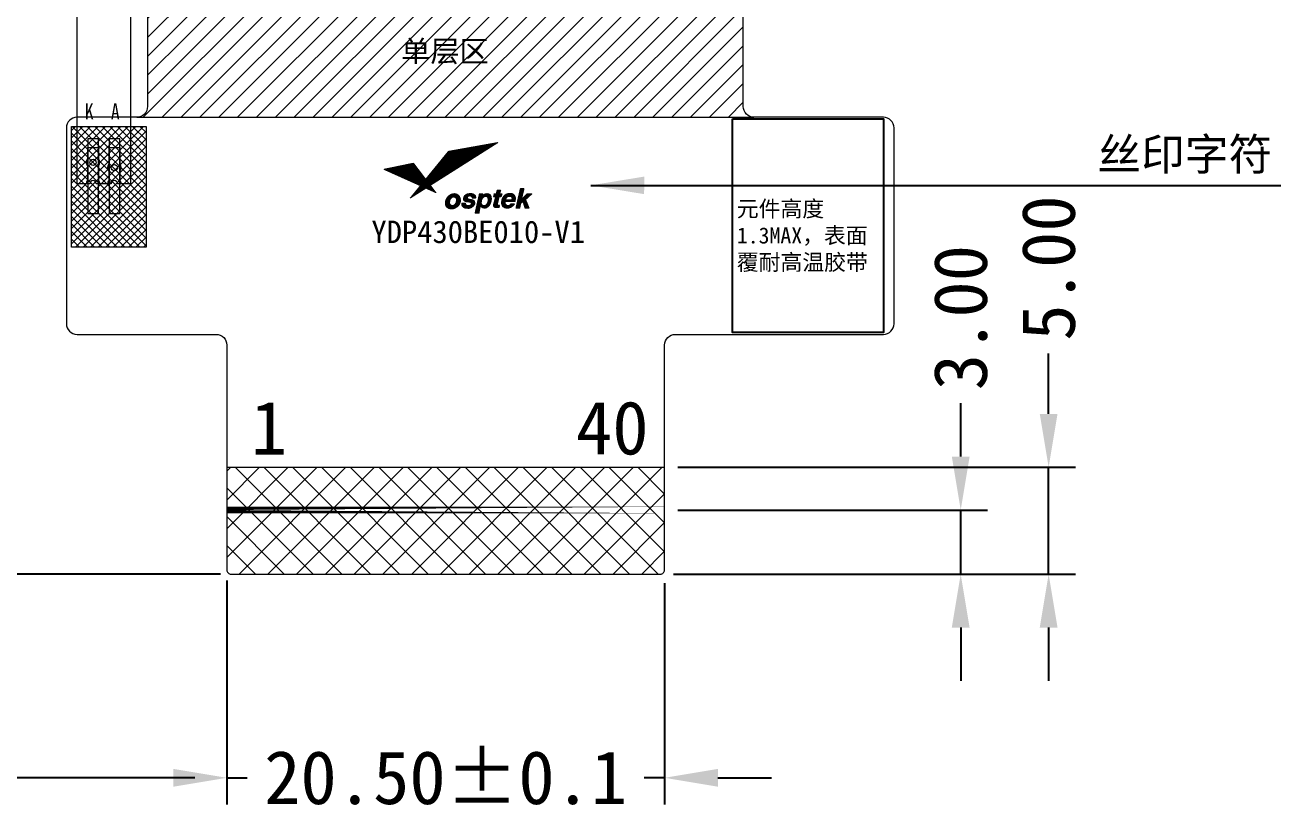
# Model space of a CAD drawing. Header units: inches. Extents: x 240 to 1407, y -538 to -118.
# Drawn here: x 319.9 to 378.7, y -451.9 to -415 of the extents above; entities that cross this region are included whole.
import ezdxf
from ezdxf.enums import TextEntityAlignment as Align

# ---------------------------------------------------------------- set-up
doc = ezdxf.new("R2010")
doc.units = ezdxf.units.IN
doc.header["$LTSCALE"] = 1.21
doc.header["$MEASUREMENT"] = 0
doc.header["$PDMODE"] = 3
doc.header["$PDSIZE"] = 0.3125
doc.layers.get('0').update_dxf_attribs({"linetype": 'CONTINUOUS'})
doc.layers.get('Defpoints').update_dxf_attribs({"linetype": 'CONTINUOUS'})
doc.layers.add('DIM', color=123, linetype='CONTINUOUS', lineweight=9)
doc.layers.add('FPC', color=40, linetype='CONTINUOUS', lineweight=20)
for name, color, linetype in [('PCB1_GTO', 1, 'CONTINUOUS'), ('图框及文字', 7, 'CONTINUOUS'), ('标 注', 3, 'CONTINUOUS')]:
    doc.layers.add(name, color=color, linetype=linetype)
doc.styles.add('St', font='', dxfattribs={"height": 2})
doc.styles.get("Standard").update_dxf_attribs({"font": 'txt', "width": 0.8})
doc.styles.add('仿宋', font='', dxfattribs={"height": 2.5})
doc.styles.add('宋', font='')
doc.styles.add('宋体', font='')
doc.styles.add('黑体', font='')
doc.styles.get('St').set_extended_font_data('SimSun')
doc.styles.get('仿宋').set_extended_font_data('FangSong_GB2312')
doc.styles.get('宋').set_extended_font_data('SimSun')
doc.styles.get('宋体').set_extended_font_data('SimSun')
doc.styles.get('黑体').set_extended_font_data('楷体_GB2312')
doc.dimstyles.new('HC-1', dxfattribs={"dimtxt": 2.5, "dimasz": 1.5, "dimexe": 0.5, "dimexo": 0.5, "dimgap": 0.9, "dimtad": 0, "dimzin": 0, "dimdsep": 46, "dimtxsty": '仿宋', "dimcen": 0.5, "dimclrd": 3, "dimclre": 3, "dimclrt": 3, "dimazin": 0, "dimtfac": 1, "dimtmove": 0, "dimatfit": 3, "dimfxl": 1, "dimtolj": 1, "dimtzin": 0, "dimarcsym": 0})
doc.dimstyles.new('HJ', dxfattribs={"dimtxt": 3.5, "dimasz": 2.5, "dimexe": 1.25, "dimexo": 0.625, "dimtad": 1, "dimtxsty": '黑体', "dimcen": 2.5, "dimclrd": 4, "dimclre": 4, "dimclrt": 4, "dimadec": 0, "dimazin": 0, "dimtfac": 1, "dimtmove": 0, "dimatfit": 3, "dimfxl": 1, "dimarcsym": 0})
doc.dimstyles.new('ISO-25', dxfattribs={"dimtxt": 2.5, "dimasz": 2.5, "dimexe": 1.25, "dimexo": 0.625, "dimtad": 1, "dimtxsty": 'Standard', "dimcen": 2.5, "dimadec": 0, "dimazin": 0, "dimtfac": 1, "dimtmove": 0, "dimatfit": 3, "dimfxl": 1, "dimarcsym": 0})

# ---------------------------------------------------------------- blocks, each defined once
blk = doc.blocks.new('*D207')
at = {"color": 0, "lineweight": -2}
for p, q in [((310.427, -414.458), (287.151, -414.458)), ((287.651, -415.958), (287.651, -417.17)), ((287.651, -439.228), (287.651, -438.017)), ((329.025, -440.728), (287.151, -440.728))]:
    blk.add_line(p, q, dxfattribs=at)
at = {"color": 0}
for points in [[(287.401, -415.958), (287.901, -415.958), (287.651, -414.458)], [(287.401, -439.228), (287.901, -439.228), (287.651, -440.728)]]:
    blk.add_solid(points, dxfattribs=at)
at = {"layer": 'Defpoints', "color": 0}
for p in [(287.651, -414.458), (310.927, -414.458), (329.525, -440.728)]:
    blk.add_point(p, dxfattribs=at)
at = {"color": 7, "lineweight": 5, "insert": (287.651, -427.593), "char_height": 2.5, "attachment_point": 5, "rotation": 90, "style": '仿宋'}
blk.add_mtext('\\A1;26.27%%P0.5', dxfattribs=at)
blk = doc.blocks.new('*D212')
at = {"color": 0, "lineweight": -2}
for p, q in [((309.575, -414.808), (309.575, -450.759)), ((329.325, -441.028), (329.325, -450.759)), ((309.575, -450.259), (308.075, -450.259)), ((327.825, -450.259), (311.075, -450.259))]:
    blk.add_line(p, q, dxfattribs=at)
at = {"color": 0}
for points in [[(311.075, -450.009), (311.075, -450.509), (309.575, -450.259)], [(327.825, -450.009), (327.825, -450.509), (329.325, -450.259)]]:
    blk.add_solid(points, dxfattribs=at)
at = {"layer": 'Defpoints', "color": 0}
for p in [(309.575, -414.308), (329.325, -440.528), (309.575, -450.259)]:
    blk.add_point(p, dxfattribs=at)
at = {"color": 7, "lineweight": 5, "insert": (297.889, -450.259), "char_height": 2.5, "attachment_point": 5, "style": '仿宋'}
blk.add_mtext('\\A1;19.75%%P0.5', dxfattribs=at)
blk = doc.blocks.new('*D213')
at = {"layer": 'Defpoints', "color": 0}
for p in [(329.325, -440.528), (349.825, -440.528), (349.825, -450.259)]:
    blk.add_point(p, dxfattribs=at)
at = {"layer": 'FPC', "color": 3, "lineweight": -2}
for p, q in [((329.325, -441.153), (329.325, -451.509)), ((349.825, -441.153), (349.825, -451.509)), ((326.825, -450.259), (324.325, -450.259)), ((329.325, -450.259), (330.283, -450.259)), ((349.825, -450.259), (348.866, -450.259)), ((352.325, -450.259), (354.825, -450.259))]:
    blk.add_line(p, q, dxfattribs=at)
at = {"layer": 'FPC', "color": 3}
for points in [[(326.825, -449.842), (326.825, -450.676), (329.325, -450.259)], [(352.325, -449.842), (352.325, -450.676), (349.825, -450.259)]]:
    blk.add_solid(points, dxfattribs=at)
at = {"layer": 'FPC', "color": 7, "insert": (339.575, -450.259), "char_height": 2.5, "attachment_point": 5, "style": '宋体'}
blk.add_mtext('20.50%%P0.1', dxfattribs=at)
blk = doc.blocks.new('*D214')
at = {"layer": 'Defpoints', "color": 0}
for p in [(349.825, -435.728), (367.81, -435.728), (349.625, -440.728)]:
    blk.add_point(p, dxfattribs=at)
at = {"layer": 'FPC', "color": 3, "lineweight": -2}
for p, q in [((367.81, -433.228), (367.81, -430.408)), ((350.45, -435.728), (369.06, -435.728)), ((367.81, -440.728), (367.81, -435.728)), ((350.25, -440.728), (369.06, -440.728)), ((367.81, -443.228), (367.81, -445.728))]:
    blk.add_line(p, q, dxfattribs=at)
at = {"layer": 'FPC', "color": 3}
for points in [[(367.393, -433.228), (368.226, -433.228), (367.81, -435.728)], [(367.393, -443.228), (368.226, -443.228), (367.81, -440.728)]]:
    blk.add_solid(points, dxfattribs=at)
at = {"layer": 'FPC', "color": 7, "insert": (367.81, -426.403), "char_height": 2.5, "attachment_point": 5, "rotation": 90, "style": '宋体'}
blk.add_mtext('5.00', dxfattribs=at)
blk = doc.blocks.new('*D215')
at = {"layer": 'Defpoints', "color": 0}
for p in [(349.825, -437.728), (363.692, -437.728), (349.625, -440.728)]:
    blk.add_point(p, dxfattribs=at)
at = {"layer": 'FPC', "color": 3, "lineweight": -2}
for p, q in [((363.692, -435.228), (363.692, -432.728)), ((350.45, -437.728), (364.942, -437.728)), ((363.692, -440.728), (363.692, -437.728)), ((350.25, -440.728), (364.942, -440.728)), ((363.692, -443.228), (363.692, -445.728))]:
    blk.add_line(p, q, dxfattribs=at)
at = {"layer": 'FPC', "color": 3}
for points in [[(363.276, -435.228), (364.109, -435.228), (363.692, -437.728)], [(363.276, -443.228), (364.109, -443.228), (363.692, -440.728)]]:
    blk.add_solid(points, dxfattribs=at)
at = {"layer": 'FPC', "color": 7, "insert": (363.692, -428.723), "char_height": 2.5, "attachment_point": 5, "rotation": 90, "style": '宋体'}
blk.add_mtext('3.00', dxfattribs=at)

msp = doc.modelspace()

# ---------------------------------------------------------------- hatches: boundary and pattern name
at = {"layer": 'FPC'}
h = msp.add_hatch(dxfattribs=at)
h.set_pattern_fill('ANSI37', color=2, scale=2, style=0)
h.set_pattern_definition([(45, (-144.534, -59.5824), (-0.1767767, 0.1767767), []), (135, (-144.534, -59.5824), (-0.1767767, -0.1767767), [])])
h.paths.add_polyline_path([(322.047, -419.774), (325.541, -419.774), (325.541, -425.428), (322.047, -425.428)])
h = msp.add_hatch(dxfattribs=at)
h.set_pattern_fill('ANSI37', color=1, scale=0.3, style=0)
h.set_pattern_definition([(45, (-3042.7005, 3752.9871), (-0.67351921, 0.67351921), []), (135, (-3042.7005, 3752.9871), (-0.67351921, -0.67351921), [])])
h.paths.add_polyline_path([(349.825, -435.728), (329.325, -435.728), (329.325, -440.528, 0.414214), (329.525, -440.728), (349.625, -440.728, 0.414214), (349.825, -440.528)])
at = {"layer": '标 注', "lineweight": 5}
h = msp.add_hatch(dxfattribs=at)
h.set_pattern_fill('ANSI31', color=0, scale=5)
h.set_pattern_definition([(45, (-500.8056, -149.5499), (-0.44194174, 0.44194174), [])])
h.paths.add_polyline_path([(353.511, -419.346), (353.511, -414.458), (325.611, -414.458), (325.611, -418.846, -0.414214), (325.111, -419.346)])
h.paths.add_polyline_path([(353.511, -414.458), (353.511, -412.188), (325.611, -412.188), (325.611, -414.458)])
h.paths.add_polyline_path([(337.178, -417.377), (341.944, -417.377), (341.944, -415.455), (337.178, -415.455)], flags=24)

# ---------------------------------------------------------------- linework, layer by layer
at = {"color": 30, "linetype": 'Continuous', "lineweight": 5}
for points in [[(324.811, -413.958), (324.811, -422.456), (324.211, -422.456, 1), (323.911, -422.456), (323.211, -422.456, 1), (322.911, -422.456), (322.311, -422.456), (322.311, -413.958)], [(322.811, -420.756), (322.811, -421.29, 0.301511), (322.811, -421.622), (322.811, -422.29, 0.147477), (322.761, -422.456, -0.147477), (322.811, -422.29), (322.811, -421.622, -0.301511), (322.811, -421.29), (322.811, -420.756), (323.311, -420.756), (323.311, -421.29, -0.301511), (323.311, -421.622), (323.311, -422.29, -0.147477), (323.361, -422.456, 0.147477), (323.311, -422.29), (323.311, -421.622, 0.301511), (323.311, -421.29), (323.311, -420.756)], [(323.811, -420.756), (323.811, -421.54, 0.301511), (323.811, -421.872), (323.811, -422.29, 0.147477), (323.761, -422.456, -0.147477), (323.811, -422.29), (323.811, -421.872, -0.301511), (323.811, -421.54), (323.811, -420.756), (324.311, -420.756), (324.311, -421.54, -0.301511), (324.311, -421.872), (324.311, -422.29, -0.147477), (324.361, -422.456, 0.147477), (324.311, -422.29), (324.311, -421.872, 0.301511), (324.311, -421.54), (324.311, -420.756)]]:
    msp.add_lwpolyline(points, format="xyb", dxfattribs=at)
at = {"color": 1}
msp.add_lwpolyline([(353.011, -419.428), (360.073, -419.428), (360.073, -429.424), (353.011, -429.424)], close=True, dxfattribs=at)
at = {"color": 2, "lineweight": 5}
for points in [[(322.811, -423.856), (323.311, -423.856), (323.311, -420.356), (322.811, -420.356)], [(323.811, -423.856), (324.311, -423.856), (324.311, -420.356), (323.811, -420.356)]]:
    msp.add_lwpolyline(points, close=True, dxfattribs=at)
at = {"color": 30, "linetype": 'Continuous', "lineweight": 5}
for centre in [(323.061, -421.456), (323.061, -421.456), (324.061, -421.706), (324.061, -421.706)]:
    msp.add_circle(centre, 0.15, dxfattribs=at)
at = {"layer": 'FPC', "color": 1}
msp.add_line((329.325, -435.728), (349.825, -435.728), dxfattribs=at)
at = {"layer": 'FPC', "color": 30}
msp.add_lwpolyline([(322.311, -429.508), (328.825, -429.508, -0.414214), (329.325, -430.008), (329.325, -440.528, 0.414214), (329.525, -440.728), (349.625, -440.728, 0.414214), (349.825, -440.528), (349.825, -430.008, -0.414214), (350.325, -429.508), (360.073, -429.508, 0.414214), (360.573, -429.008), (360.573, -419.846, 0.414214), (360.073, -419.346), (354.011, -419.346, -0.414214), (353.511, -418.846), (353.511, -411.588), (325.611, -411.588), (325.611, -418.846, -0.414214), (325.111, -419.346), (322.311, -419.346, 0.414214), (321.811, -419.846), (321.811, -429.008, 0.414214)], format="xyb", close=True, dxfattribs=at)
at = {"layer": 'FPC', "color": 2}
msp.add_lwpolyline([(322.047, -419.774), (325.541, -419.774), (325.541, -425.428), (322.047, -425.428)], close=True, dxfattribs=at)
at = {"layer": 'FPC', "color": 7}
msp.add_lwpolyline([(349.825, -437.728, 0.3, 0.3, 0), (329.325, -437.728, 0, 0, 0)], format="xyseb", close=True, dxfattribs=at)
at = {"layer": 'PCB1_GTO', "const_width": 0.0416}
for points in [[(337.927, -423.125), (340.198, -420.854)], [(337.955, -423.079), (340.176, -420.858)], [(337.977, -423.094), (340.22, -420.85)], [(338.027, -423.062), (340.243, -420.846)], [(338.037, -422.978), (340.153, -420.862)], [(338.069, -421.496), (338.638, -422.243), (339.7, -420.943)], [(338.077, -423.03), (340.265, -420.842)], [(338.119, -422.878), (340.131, -420.866)], [(338.127, -422.999), (340.287, -420.838)], [(338.177, -422.967), (340.31, -420.834)], [(338.201, -422.777), (340.108, -420.87)], [(338.227, -422.935), (340.332, -420.83)], [(338.277, -422.903), (340.354, -420.826)], [(338.283, -422.677), (340.086, -420.874)], [(338.327, -422.872), (340.377, -420.822)], [(338.352, -422.535), (339.997, -420.89)], [(338.365, -422.577), (340.064, -420.878)], [(338.365, -422.54), (340.019, -420.886)], [(338.377, -422.84), (340.399, -420.818)], [(338.377, -422.546), (340.041, -420.882)], [(338.428, -422.808), (340.422, -420.814)], [(338.477, -422.777), (340.444, -420.81)], [(338.528, -422.745), (340.466, -420.806)], [(338.578, -422.713), (340.489, -420.802)], [(338.628, -422.682), (340.511, -420.798)], [(338.657, -422.671), (340.533, -420.794)], [(338.669, -422.677), (340.556, -420.79)], [(338.682, -422.682), (340.578, -420.786)], [(338.693, -422.175), (339.974, -420.894)], [(338.695, -422.688), (340.601, -420.782)], [(338.775, -422.074), (339.952, -420.898)], [(338.858, -421.974), (339.93, -420.902)], [(338.86, -422.534), (342.03, -420.527)], [(338.878, -422.523), (340.623, -420.778)], [(338.928, -422.491), (340.645, -420.774)], [(338.939, -421.874), (339.907, -420.906)], [(338.978, -422.459), (340.668, -420.77)], [(339.022, -421.773), (339.885, -420.91)], [(339.028, -422.428), (340.69, -420.766)], [(339.079, -422.396), (340.712, -420.762)], [(339.104, -421.673), (339.862, -420.914)], [(339.129, -422.364), (340.735, -420.758)], [(339.179, -422.333), (340.757, -420.754)], [(339.186, -421.572), (339.84, -420.918)], [(339.229, -422.301), (340.779, -420.75)], [(339.268, -421.472), (339.818, -420.922)], [(339.279, -422.269), (340.802, -420.746)], [(339.329, -422.238), (340.824, -420.742)], [(339.35, -421.371), (339.795, -420.926)], [(339.379, -422.206), (340.847, -420.739)], [(339.429, -422.174), (340.869, -420.735)], [(339.432, -421.271), (339.773, -420.93)], [(339.479, -422.142), (340.891, -420.73)], [(339.514, -421.171), (339.751, -420.934)], [(339.529, -422.111), (340.913, -420.726)], [(339.579, -422.079), (340.936, -420.723)], [(339.596, -421.07), (339.728, -420.938)], [(339.63, -422.047), (340.958, -420.719)], [(339.678, -420.97), (339.706, -420.942)], [(339.68, -422.016), (340.981, -420.715)], [(339.7, -420.943), (342.03, -420.527)], [(339.73, -421.984), (341.003, -420.71)], [(339.78, -421.952), (341.025, -420.706)], [(339.83, -421.92), (341.048, -420.703)], [(339.88, -421.889), (341.07, -420.699)], [(339.93, -421.857), (341.093, -420.695)], [(339.98, -421.825), (341.115, -420.691)], [(340.03, -421.794), (341.137, -420.687)], [(340.08, -421.762), (341.16, -420.683)], [(340.13, -421.73), (341.182, -420.679)], [(340.181, -421.698), (341.204, -420.675)], [(340.231, -421.667), (341.227, -420.671)], [(340.281, -421.635), (341.249, -420.667)], [(340.331, -421.603), (341.272, -420.663)], [(340.381, -421.572), (341.294, -420.659)], [(340.431, -421.54), (341.316, -420.655)], [(340.481, -421.508), (341.338, -420.651)], [(340.531, -421.476), (341.361, -420.647)], [(340.581, -421.445), (341.383, -420.643)], [(340.631, -421.413), (341.406, -420.639)], [(340.681, -421.381), (341.428, -420.635)], [(340.732, -421.35), (341.45, -420.631)], [(340.782, -421.318), (341.473, -420.627)], [(340.832, -421.286), (341.495, -420.623)], [(340.882, -421.255), (341.518, -420.619)], [(340.932, -421.223), (341.54, -420.615)], [(340.982, -421.191), (341.562, -420.611)], [(341.032, -421.159), (341.585, -420.607)], [(341.082, -421.128), (341.607, -420.603)], [(341.132, -421.096), (341.629, -420.599)], [(341.182, -421.064), (341.652, -420.595)], [(341.232, -421.033), (341.674, -420.591)], [(341.283, -421.001), (341.697, -420.587)], [(341.332, -420.969), (341.719, -420.583)], [(341.383, -420.937), (341.741, -420.579)], [(341.433, -420.906), (341.763, -420.575)], [(341.483, -420.874), (341.786, -420.571)], [(341.533, -420.842), (341.808, -420.567)], [(341.583, -420.811), (341.831, -420.563)], [(341.633, -420.779), (341.853, -420.559)], [(341.683, -420.747), (341.875, -420.555)], [(341.733, -420.715), (341.898, -420.551)], [(341.783, -420.684), (341.92, -420.547)], [(341.833, -420.652), (341.942, -420.543)], [(341.883, -420.62), (341.965, -420.539)], [(341.934, -420.589), (341.987, -420.535)], [(341.984, -420.557), (342.009, -420.531)], [(336.677, -421.783), (338.069, -421.496)], [(337.02, -421.937), (337.303, -421.654)], [(337.032, -421.943), (337.326, -421.649)], [(337.045, -421.948), (337.349, -421.644)], [(337.058, -421.954), (337.373, -421.64)], [(337.07, -421.96), (337.396, -421.635)], [(337.083, -421.965), (337.419, -421.63)], [(337.096, -421.971), (337.442, -421.625)], [(337.109, -421.977), (337.465, -421.62)], [(337.121, -421.983), (337.488, -421.616)], [(337.134, -421.988), (337.511, -421.611)], [(337.147, -421.994), (337.535, -421.606)], [(337.159, -422), (337.558, -421.601)], [(337.172, -422.005), (337.581, -421.596)], [(337.185, -422.011), (337.604, -421.592)], [(337.198, -422.017), (337.627, -421.587)], [(337.21, -422.022), (337.651, -421.582)], [(337.223, -422.028), (337.674, -421.577)], [(337.236, -422.034), (337.697, -421.572)], [(337.248, -422.039), (337.72, -421.568)], [(337.261, -422.045), (337.743, -421.563)], [(337.274, -422.051), (337.766, -421.558)], [(337.286, -422.057), (337.789, -421.553)], [(337.299, -422.062), (337.813, -421.549)], [(337.312, -422.068), (337.836, -421.544)], [(337.324, -422.074), (337.859, -421.539)], [(337.337, -422.079), (337.882, -421.534)], [(337.35, -422.085), (337.905, -421.529)], [(337.362, -422.091), (337.929, -421.525)], [(337.375, -422.096), (337.952, -421.52)], [(337.388, -422.102), (337.975, -421.515)], [(337.4, -422.108), (337.998, -421.51)], [(337.413, -422.114), (338.021, -421.506)], [(337.426, -422.119), (338.044, -421.501)], [(337.438, -422.125), (338.068, -421.496)], [(337.451, -422.131), (338.076, -421.505)], [(337.464, -422.136), (338.084, -421.516)], [(337.477, -422.142), (338.092, -421.526)], [(337.489, -422.148), (338.1, -421.537)], [(337.502, -422.153), (338.108, -421.547)], [(337.515, -422.159), (338.116, -421.558)], [(337.527, -422.165), (338.124, -421.568)], [(337.54, -422.17), (338.132, -421.578)], [(337.553, -422.176), (338.14, -421.589)], [(337.565, -422.182), (338.148, -421.599)], [(337.578, -422.187), (338.156, -421.61)], [(337.591, -422.193), (338.164, -421.62)], [(337.604, -422.199), (338.172, -421.63)], [(337.616, -422.204), (338.18, -421.641)], [(337.629, -422.21), (338.188, -421.651)], [(336.677, -421.783), (338.387, -422.55)], [(336.677, -421.784), (336.677, -421.783)], [(336.69, -421.789), (336.701, -421.779)], [(336.703, -421.795), (336.724, -421.774)], [(336.715, -421.801), (336.747, -421.769)], [(336.728, -421.806), (336.77, -421.764)], [(336.741, -421.812), (336.793, -421.759)], [(336.753, -421.818), (336.816, -421.755)], [(336.766, -421.823), (336.84, -421.75)], [(336.779, -421.829), (336.863, -421.745)], [(336.791, -421.835), (336.886, -421.74)], [(336.804, -421.84), (336.909, -421.735)], [(336.817, -421.846), (336.932, -421.731)], [(336.829, -421.852), (336.955, -421.726)], [(336.842, -421.858), (336.979, -421.721)], [(336.855, -421.863), (337.002, -421.716)], [(336.868, -421.869), (337.025, -421.711)], [(336.88, -421.875), (337.048, -421.707)], [(336.893, -421.88), (337.071, -421.702)], [(336.906, -421.886), (337.095, -421.697)], [(336.918, -421.892), (337.118, -421.692)], [(336.931, -421.897), (337.141, -421.687)], [(336.944, -421.903), (337.164, -421.683)], [(336.956, -421.909), (337.187, -421.678)], [(336.969, -421.914), (337.21, -421.673)], [(336.982, -421.92), (337.233, -421.668)], [(336.994, -421.926), (337.257, -421.664)], [(337.007, -421.931), (337.28, -421.659)], [(337.642, -422.216), (338.196, -421.662)], [(337.654, -422.222), (338.203, -421.672)], [(337.667, -422.227), (338.212, -421.683)], [(337.68, -422.233), (338.219, -421.693)], [(337.692, -422.239), (338.227, -421.703)], [(337.705, -422.244), (338.235, -421.714)], [(337.718, -422.25), (338.243, -421.724)], [(337.73, -422.256), (338.251, -421.735)], [(337.743, -422.261), (338.259, -421.745)], [(337.756, -422.267), (338.267, -421.756)], [(337.768, -422.273), (338.275, -421.766)], [(337.781, -422.278), (338.283, -421.777)], [(337.794, -422.284), (338.291, -421.787)], [(337.807, -422.29), (338.299, -421.797)], [(337.819, -422.295), (338.307, -421.808)], [(337.832, -422.301), (338.315, -421.818)], [(337.845, -422.307), (338.323, -421.829)], [(337.857, -422.312), (338.331, -421.839)], [(337.87, -422.318), (338.339, -421.85)], [(337.883, -422.324), (338.347, -421.86)], [(337.895, -422.33), (338.355, -421.87)], [(337.908, -422.335), (338.362, -421.881)], [(337.921, -422.341), (338.37, -421.891)], [(337.933, -422.347), (338.378, -421.902)], [(337.946, -422.352), (338.386, -421.912)], [(337.959, -422.358), (338.394, -421.923)], [(337.972, -422.364), (338.402, -421.933)], [(337.984, -422.369), (338.41, -421.943)], [(337.997, -422.375), (338.418, -421.954)], [(338.01, -422.381), (338.426, -421.964)], [(338.022, -422.387), (338.434, -421.975)], [(338.035, -422.392), (338.442, -421.985)], [(338.048, -422.398), (338.45, -421.996)], [(338.06, -422.404), (338.458, -422.006)], [(338.073, -422.409), (338.466, -422.017)], [(338.086, -422.415), (338.474, -422.027)], [(338.098, -422.421), (338.482, -422.037)], [(338.111, -422.426), (338.49, -422.048)], [(338.124, -422.432), (338.497, -422.058)], [(338.136, -422.438), (338.506, -422.069)], [(338.149, -422.443), (338.513, -422.079)], [(338.162, -422.449), (338.521, -422.09)], [(338.175, -422.455), (338.529, -422.1)], [(338.187, -422.461), (338.537, -422.11)], [(338.2, -422.466), (338.545, -422.121)], [(338.213, -422.472), (338.553, -422.131)], [(338.225, -422.478), (338.561, -422.142)], [(338.238, -422.483), (338.569, -422.152)], [(338.251, -422.489), (338.577, -422.163)], [(338.263, -422.495), (338.585, -422.173)], [(338.276, -422.5), (338.593, -422.183)], [(338.289, -422.506), (338.601, -422.194)], [(338.301, -422.512), (338.609, -422.204)], [(338.314, -422.517), (338.617, -422.215)], [(338.327, -422.523), (338.625, -422.225)], [(338.339, -422.529), (338.633, -422.236)], [(337.906, -423.138), (338.387, -422.55)], [(337.906, -423.138), (338.649, -422.668), (339.124, -422.881)], [(338.707, -422.694), (338.863, -422.538)], [(338.72, -422.699), (338.871, -422.548)], [(338.733, -422.705), (338.879, -422.559)], [(338.745, -422.711), (338.887, -422.569)], [(338.758, -422.716), (338.895, -422.58)], [(338.771, -422.722), (338.903, -422.59)], [(338.784, -422.728), (338.911, -422.601)], [(338.796, -422.734), (338.919, -422.611)], [(338.809, -422.739), (338.927, -422.621)], [(338.822, -422.745), (338.935, -422.632)], [(338.834, -422.751), (338.943, -422.642)], [(338.847, -422.756), (338.95, -422.653)], [(338.86, -422.534), (339.124, -422.881)], [(338.86, -422.762), (338.958, -422.663)], [(338.873, -422.768), (338.966, -422.674)], [(338.885, -422.773), (338.974, -422.684)], [(338.898, -422.779), (338.982, -422.695)], [(338.91, -422.785), (338.99, -422.705)], [(338.923, -422.79), (338.998, -422.715)], [(338.936, -422.796), (339.006, -422.726)], [(338.949, -422.802), (339.014, -422.736)], [(338.961, -422.808), (339.022, -422.747)], [(338.974, -422.813), (339.03, -422.757)], [(338.987, -422.819), (339.038, -422.768)], [(338.999, -422.825), (339.046, -422.778)], [(339.012, -422.83), (339.054, -422.788)], [(339.025, -422.836), (339.062, -422.799)], [(339.037, -422.842), (339.07, -422.809)], [(339.05, -422.847), (339.078, -422.82)], [(339.063, -422.853), (339.086, -422.83)], [(341.81, -423.067), (341.844, -422.935), (341.939, -422.935), (341.982, -422.756)], [(341.81, -423.064), (342.12, -422.755)], [(341.826, -423.067), (342.138, -422.755)], [(341.845, -423.067), (342.157, -422.755)], [(341.863, -423.067), (342.15, -422.78)], [(341.881, -423.067), (342.142, -422.806)], [(341.9, -423.067), (342.134, -422.832)], [(341.945, -422.911), (342.101, -422.755)], [(341.951, -422.887), (342.083, -422.755)], [(341.956, -422.863), (342.064, -422.755)], [(341.962, -422.839), (342.046, -422.755)], [(341.968, -422.815), (342.027, -422.756)], [(341.973, -422.791), (342.009, -422.756)], [(341.979, -422.767), (341.99, -422.756)], [(341.982, -422.756), (342.157, -422.755)], [(342.103, -422.934), (342.157, -422.755)], [(342.861, -423.606), (343.068, -422.685)], [(342.987, -423.046), (343.217, -422.815)], [(342.992, -423.022), (343.223, -422.791)], [(342.997, -422.998), (343.229, -422.766)], [(343.003, -422.975), (343.235, -422.742)], [(343.008, -422.951), (343.241, -422.718)], [(343.013, -422.927), (343.247, -422.693)], [(343.019, -422.904), (343.237, -422.685)], [(343.024, -422.88), (343.219, -422.685)], [(343.029, -422.856), (343.201, -422.685)], [(343.035, -422.832), (343.182, -422.685)], [(343.04, -422.809), (343.164, -422.685)], [(343.045, -422.785), (343.145, -422.685)], [(343.051, -422.761), (343.127, -422.685)], [(343.056, -422.738), (343.109, -422.685)], [(343.061, -422.714), (343.09, -422.685)], [(343.067, -422.69), (343.072, -422.685)], [(343.068, -422.685), (343.249, -422.685)], [(343.127, -423.183), (343.249, -422.685)], [(339.075, -422.859), (339.094, -422.841)], [(339.088, -422.864), (339.101, -422.851)], [(339.101, -422.87), (339.11, -422.861)], [(339.114, -422.876), (339.117, -422.872)], [(339.56, -423.367), (340.007, -422.919)], [(339.56, -423.348), (339.988, -422.92)], [(339.559, -423.356), (339.567, -423.27), (339.596, -423.184), (339.637, -423.114), (339.701, -423.036), (339.777, -422.982), (339.839, -422.949), (339.894, -422.936)], [(339.559, -423.356), (339.567, -423.471)], [(339.561, -423.384), (340.022, -422.923)], [(339.562, -423.328), (339.966, -422.924)], [(339.562, -423.401), (340.037, -422.927)], [(339.564, -423.308), (339.944, -422.927)], [(339.564, -423.418), (339.785, -423.197)], [(339.565, -423.435), (339.778, -423.222)], [(339.566, -423.287), (339.922, -422.931)], [(339.566, -423.452), (339.771, -423.248)], [(339.567, -423.469), (339.766, -423.27)], [(339.569, -423.266), (339.9, -422.935)], [(339.574, -423.481), (339.765, -423.291)], [(339.578, -423.239), (339.876, -422.94)], [(339.581, -423.493), (339.763, -423.311)], [(339.587, -423.211), (339.852, -422.946)], [(339.588, -423.504), (339.761, -423.331)], [(339.595, -423.516), (339.759, -423.352)], [(339.596, -423.184), (339.821, -422.958)], [(339.602, -423.527), (339.757, -423.372)], [(339.609, -423.539), (339.763, -423.385)], [(339.616, -423.55), (339.768, -423.397)], [(339.623, -423.139), (339.782, -422.979)], [(339.626, -423.557), (339.774, -423.41)], [(339.674, -423.068), (339.722, -423.021)], [(339.757, -423.372), (339.767, -423.261), (339.786, -423.193), (339.844, -423.127), (339.888, -423.096)], [(339.757, -423.372), (339.782, -423.427)], [(339.805, -423.637), (340.266, -423.175)], [(339.823, -423.637), (340.27, -423.19)], [(339.841, -423.637), (340.273, -423.205)], [(339.859, -423.637), (340.274, -423.222)], [(339.877, -423.638), (340.272, -423.243)], [(339.881, -423.101), (340.051, -422.93)], [(339.888, -423.096), (339.955, -423.078), (340.001, -423.09), (340.055, -423.137), (340.076, -423.188), (340.076, -423.262)], [(339.894, -422.936), (340.001, -422.918), (340.088, -422.94), (340.158, -422.986), (340.22, -423.049), (340.257, -423.134), (340.275, -423.213)], [(339.895, -423.638), (340.269, -423.264)], [(339.91, -423.09), (340.066, -422.934)], [(339.915, -423.637), (340.267, -423.285)], [(339.935, -423.083), (340.081, -422.938)], [(339.94, -423.63), (340.264, -423.305)], [(339.958, -423.079), (340.093, -422.943)], [(339.965, -423.623), (340.262, -423.326)], [(339.972, -423.083), (340.104, -422.951)], [(339.987, -423.086), (340.115, -422.958)], [(339.99, -423.617), (340.25, -423.357)], [(340.002, -423.09), (340.127, -422.965)], [(340.011, -423.099), (340.138, -422.973)], [(340.013, -423.422), (340.057, -423.338)], [(340.021, -423.108), (340.149, -422.98)], [(340.026, -423.397), (340.263, -423.16)], [(340.031, -423.116), (340.159, -422.988)], [(340.034, -423.591), (340.234, -423.391)], [(340.041, -423.125), (340.169, -422.997)], [(340.046, -423.358), (340.259, -423.145)], [(340.051, -423.133), (340.178, -423.006)], [(340.057, -423.338), (340.076, -423.262)], [(340.058, -423.144), (340.187, -423.015)], [(340.06, -423.326), (340.256, -423.13)], [(340.063, -423.157), (340.196, -423.025)], [(340.066, -423.302), (340.25, -423.118)], [(340.069, -423.17), (340.205, -423.034)], [(340.072, -423.277), (340.244, -423.105)], [(340.074, -423.183), (340.214, -423.043)], [(340.076, -423.2), (340.222, -423.054)], [(340.076, -423.218), (340.228, -423.066)], [(340.076, -423.236), (340.233, -423.079)], [(340.076, -423.255), (340.239, -423.092)], [(340.215, -423.434), (340.261, -423.331)], [(340.261, -423.331), (340.275, -423.213)], [(340.327, -423.441), (340.336, -423.484), (340.365, -423.528), (340.416, -423.573), (340.478, -423.605), (340.569, -423.612), (340.677, -423.613), (340.769, -423.586), (340.817, -423.552), (340.876, -423.502), (340.912, -423.455), (340.935, -423.415), (340.942, -423.355)], [(340.327, -423.441), (340.33, -423.363)], [(340.327, -423.426), (340.39, -423.363)], [(340.328, -423.407), (340.372, -423.363)], [(340.327, -423.445), (340.409, -423.363)], [(340.329, -423.388), (340.353, -423.363)], [(340.33, -423.363), (340.503, -423.363)], [(340.33, -423.369), (340.335, -423.363)], [(340.331, -423.46), (340.427, -423.363)], [(340.334, -423.475), (340.445, -423.363)], [(340.339, -423.488), (340.464, -423.363)], [(340.346, -423.5), (340.482, -423.363)], [(340.353, -423.511), (340.5, -423.363)], [(340.361, -423.522), (340.504, -423.378)], [(340.369, -423.532), (340.505, -423.395)], [(340.379, -423.54), (340.506, -423.413)], [(340.4, -423.177), (340.411, -423.108)], [(340.4, -423.177), (340.423, -423.244), (340.482, -423.286), (340.535, -423.301), (340.586, -423.307), (340.64, -423.314), (340.71, -423.326), (340.751, -423.341), (340.775, -423.382)], [(340.402, -423.168), (340.647, -422.923)], [(340.403, -423.185), (340.668, -422.92)], [(340.405, -423.146), (340.626, -422.925)], [(340.408, -423.199), (340.688, -422.918)], [(340.409, -423.124), (340.605, -422.928)], [(340.411, -423.108), (340.454, -423.021)], [(340.412, -423.213), (340.706, -422.919)], [(340.415, -423.099), (340.579, -422.935)], [(340.417, -423.227), (340.724, -422.919)], [(340.422, -423.24), (340.742, -422.919)], [(340.431, -423.249), (340.602, -423.078)], [(340.433, -423.063), (340.54, -422.956)], [(340.442, -423.257), (340.595, -423.104)], [(340.451, -423.027), (340.474, -423.004)], [(340.452, -423.265), (340.598, -423.118)], [(340.454, -423.021), (340.515, -422.969)], [(340.463, -423.272), (340.602, -423.133)], [(340.474, -423.28), (340.607, -423.146)], [(340.485, -423.287), (340.618, -423.154)], [(340.5, -423.291), (340.629, -423.161)], [(340.503, -423.363), (340.506, -423.412)], [(340.506, -423.412), (340.536, -423.453)], [(340.514, -423.295), (340.64, -423.168)], [(340.515, -422.969), (340.59, -422.93)], [(340.528, -423.299), (340.651, -423.176)], [(340.544, -423.302), (340.666, -423.18)], [(340.56, -423.304), (340.681, -423.183)], [(340.576, -423.306), (340.696, -423.187)], [(340.582, -423.612), (340.92, -423.275)], [(340.59, -422.93), (340.683, -422.918)], [(340.592, -423.308), (340.711, -423.19)], [(340.594, -423.1), (340.608, -423.062), (340.647, -423.044), (340.683, -423.033), (340.726, -423.034), (340.76, -423.045), (340.79, -423.068), (340.808, -423.094), (340.814, -423.129)], [(340.594, -423.1), (340.605, -423.145)], [(340.601, -423.612), (340.926, -423.287)], [(340.605, -423.145), (340.653, -423.177)], [(340.609, -423.31), (340.727, -423.192)], [(340.619, -423.613), (340.932, -423.299)], [(340.625, -423.312), (340.743, -423.194)], [(340.627, -423.053), (340.76, -422.92)], [(340.637, -423.613), (340.937, -423.312)], [(340.642, -423.314), (340.76, -423.196)], [(340.653, -423.177), (340.712, -423.191)], [(340.655, -423.613), (340.939, -423.329)], [(340.657, -423.317), (340.776, -423.198)], [(340.658, -423.041), (340.778, -422.92)], [(340.673, -423.32), (340.792, -423.201)], [(340.673, -423.613), (340.941, -423.345)], [(340.683, -422.918), (340.824, -422.921)], [(340.684, -423.033), (340.796, -422.921)], [(340.688, -423.322), (340.807, -423.204)], [(340.698, -423.607), (340.941, -423.364)], [(340.702, -423.033), (340.814, -422.921)], [(340.704, -423.325), (340.823, -423.207)], [(340.712, -423.191), (340.774, -423.198)], [(340.718, -423.329), (340.837, -423.211)], [(340.72, -423.034), (340.83, -422.924)], [(340.724, -423.599), (340.939, -423.385)], [(340.732, -423.334), (340.85, -423.216)], [(340.735, -423.037), (340.843, -422.929)], [(340.737, -423.452), (340.772, -423.419)], [(340.745, -423.339), (340.864, -423.22)], [(340.749, -423.041), (340.856, -422.934)], [(340.75, -423.591), (340.936, -423.406)], [(340.755, -423.348), (340.878, -423.225)], [(340.762, -423.359), (340.888, -423.233)], [(340.763, -423.046), (340.869, -422.94)], [(340.769, -423.371), (340.897, -423.243)], [(340.772, -423.419), (340.775, -423.382)], [(340.773, -423.054), (340.882, -422.945)], [(340.773, -423.403), (340.913, -423.263)], [(340.774, -423.198), (340.826, -423.207)], [(340.775, -423.383), (340.906, -423.252)], [(340.783, -423.062), (340.895, -422.951)], [(340.792, -423.071), (340.908, -422.956)], [(340.8, -423.082), (340.92, -422.962)], [(340.807, -423.093), (340.929, -422.971)], [(340.81, -423.109), (340.938, -422.981)], [(340.813, -423.124), (340.947, -422.99)], [(340.814, -423.129), (340.985, -423.129)], [(340.824, -422.921), (340.918, -422.96)], [(340.826, -423.207), (340.881, -423.227)], [(340.827, -423.129), (340.957, -422.999)], [(340.845, -423.129), (340.966, -423.008)], [(340.864, -423.129), (340.975, -423.018)], [(340.881, -423.227), (340.911, -423.257)], [(340.882, -423.129), (340.979, -423.031)], [(340.9, -423.129), (340.98, -423.049)], [(340.911, -423.257), (340.937, -423.31)], [(340.918, -422.96), (340.979, -423.022)], [(340.919, -423.129), (340.981, -423.066)], [(340.937, -423.129), (340.983, -423.083)], [(340.937, -423.31), (340.942, -423.355)], [(340.946, -423.843), (341.152, -422.924)], [(340.955, -423.129), (340.984, -423.101)], [(340.974, -423.129), (340.985, -423.118)], [(340.979, -423.022), (340.985, -423.129)], [(340.979, -423.694), (341.261, -423.411)], [(340.984, -423.67), (341.256, -423.398)], [(340.99, -423.646), (341.251, -423.385)], [(340.995, -423.622), (341.246, -423.371)], [(341, -423.599), (341.244, -423.355)], [(341.006, -423.575), (341.245, -423.336)], [(341.011, -423.551), (341.246, -423.316)], [(341.016, -423.527), (341.247, -423.296)], [(341.022, -423.504), (341.25, -423.276)], [(341.027, -423.48), (341.252, -423.255)], [(341.032, -423.456), (341.259, -423.229)], [(341.038, -423.433), (341.268, -423.203)], [(341.043, -423.409), (341.286, -423.166)], [(341.048, -423.385), (341.514, -422.919)], [(341.054, -423.361), (341.493, -422.922)], [(341.059, -423.338), (341.47, -422.926)], [(341.064, -423.314), (341.448, -422.931)], [(341.07, -423.29), (341.423, -422.937)], [(341.075, -423.267), (341.397, -422.945)], [(341.08, -423.243), (341.291, -423.032)], [(341.086, -423.219), (341.299, -423.006)], [(341.091, -423.196), (341.307, -422.979)], [(341.096, -423.172), (341.315, -422.953)], [(341.102, -423.148), (341.323, -422.927)], [(341.107, -423.124), (341.307, -422.924)], [(341.112, -423.101), (341.289, -422.924)], [(341.118, -423.077), (341.27, -422.924)], [(341.123, -423.053), (341.252, -422.924)], [(341.128, -423.029), (341.233, -422.924)], [(341.134, -423.006), (341.215, -422.924)], [(341.139, -422.982), (341.197, -422.924)], [(341.144, -422.958), (341.178, -422.924)], [(341.15, -422.935), (341.16, -422.924)], [(341.152, -422.924), (341.324, -422.924)], [(341.243, -423.363), (341.247, -423.304), (341.252, -423.256), (341.266, -423.206), (341.297, -423.144)], [(341.243, -423.363), (341.264, -423.419)], [(341.264, -423.419), (341.291, -423.458)], [(341.291, -423.034), (341.348, -422.977), (341.379, -422.95), (341.441, -422.932), (341.511, -422.919), (341.582, -422.931), (341.631, -422.951), (341.669, -422.977), (341.707, -423.048), (341.715, -423.128), (341.716, -423.197)], [(341.291, -423.034), (341.324, -422.924)], [(341.297, -423.144), (341.354, -423.086), (341.408, -423.059), (341.462, -423.053), (341.509, -423.068), (341.546, -423.12), (341.568, -423.206)], [(341.336, -423.593), (341.713, -423.216)], [(341.352, -423.596), (341.71, -423.238)], [(341.369, -423.598), (341.708, -423.259)], [(341.379, -423.073), (341.53, -422.922)], [(341.386, -423.599), (341.704, -423.281)], [(341.403, -423.601), (341.695, -423.309)], [(341.412, -423.058), (341.546, -422.925)], [(341.42, -423.601), (341.686, -423.336)], [(341.433, -423.056), (341.561, -422.928)], [(341.445, -423.595), (341.676, -423.364)], [(341.453, -423.054), (341.577, -422.93)], [(341.47, -423.055), (341.59, -422.935)], [(341.469, -423.589), (341.662, -423.396)], [(341.471, -423.445), (341.516, -423.382)], [(341.483, -423.428), (341.716, -423.195)], [(341.484, -423.06), (341.604, -422.94)], [(341.498, -423.064), (341.617, -422.945)], [(341.511, -423.07), (341.63, -422.951)], [(341.516, -423.382), (341.548, -423.313)], [(341.518, -423.081), (341.641, -422.958)], [(341.52, -423.373), (341.716, -423.177)], [(341.526, -423.091), (341.652, -422.966)], [(341.534, -423.102), (341.663, -422.973)], [(341.536, -423.339), (341.715, -423.159)], [(341.541, -423.113), (341.671, -422.983)], [(341.547, -423.125), (341.678, -422.995)], [(341.548, -423.313), (341.568, -423.206)], [(341.548, -423.308), (341.715, -423.141)], [(341.551, -423.14), (341.684, -423.007)], [(341.553, -423.285), (341.714, -423.124)], [(341.555, -423.154), (341.691, -423.019)], [(341.557, -423.262), (341.713, -423.107)], [(341.559, -423.169), (341.697, -423.03)], [(341.562, -423.239), (341.711, -423.09)], [(341.562, -423.184), (341.704, -423.042)], [(341.566, -423.198), (341.708, -423.057)], [(341.566, -423.216), (341.709, -423.073)], [(341.636, -423.456), (341.676, -423.366)], [(341.676, -423.366), (341.705, -423.278)], [(341.705, -423.278), (341.716, -423.197)], [(341.81, -423.067), (341.91, -423.067)], [(341.813, -423.454), (341.816, -423.421), (341.91, -423.067)], [(341.814, -423.446), (342.045, -423.215)], [(341.814, -423.465), (342.04, -423.239)], [(341.815, -423.482), (342.034, -423.263)], [(341.816, -423.426), (342.051, -423.191)], [(341.816, -423.5), (342.028, -423.287)], [(341.817, -423.039), (341.921, -422.935)], [(341.82, -423.514), (342.023, -423.311)], [(341.821, -423.403), (342.056, -423.167)], [(341.823, -423.014), (341.903, -422.935)], [(341.826, -423.527), (342.017, -423.335)], [(341.828, -423.378), (342.062, -423.144)], [(341.83, -422.99), (341.885, -422.935)], [(341.831, -423.539), (342.012, -423.359)], [(341.834, -423.353), (342.067, -423.12)], [(341.836, -422.965), (341.866, -422.935)], [(341.841, -423.328), (342.073, -423.096)], [(341.842, -423.547), (342.006, -423.383)], [(341.843, -422.94), (341.848, -422.935)], [(341.847, -423.303), (342.079, -423.072)], [(341.852, -423.555), (342.001, -423.407)], [(341.854, -423.278), (342.198, -422.934)], [(341.861, -423.253), (342.179, -422.934)], [(341.867, -423.228), (342.161, -422.934)], [(341.874, -423.203), (342.143, -422.934)], [(341.88, -423.178), (342.124, -422.934)], [(341.887, -423.153), (342.106, -422.934)], [(341.893, -423.128), (342.11, -422.911)], [(341.9, -423.103), (342.118, -422.885)], [(341.907, -423.078), (342.126, -422.859)], [(341.997, -423.422), (342.08, -423.067)], [(342.08, -423.067), (342.172, -423.067)], [(342.083, -423.067), (342.216, -422.934)], [(342.101, -423.067), (342.216, -422.952)], [(342.103, -422.934), (342.223, -422.934)], [(342.119, -423.067), (342.205, -422.982)], [(342.138, -423.067), (342.193, -423.012)], [(342.156, -423.067), (342.182, -423.042)], [(342.172, -423.067), (342.223, -422.934)], [(342.191, -423.327), (342.609, -422.909)], [(342.191, -423.326), (342.194, -423.27), (342.209, -423.197), (342.223, -423.152), (342.258, -423.084), (342.299, -423.025), (342.349, -422.982), (342.387, -422.957), (342.423, -422.937), (342.472, -422.923)], [(342.191, -423.326), (342.193, -423.413)], [(342.192, -423.308), (342.592, -422.907)], [(342.191, -423.345), (342.626, -422.91)], [(342.192, -423.363), (342.41, -423.144)], [(342.192, -423.381), (342.4, -423.173)], [(342.193, -423.288), (342.574, -422.908)], [(342.193, -423.399), (342.397, -423.194)], [(342.193, -423.413), (342.213, -423.472)], [(342.194, -423.268), (342.555, -422.908)], [(342.194, -423.416), (342.406, -423.204)], [(342.199, -423.245), (342.535, -422.909)], [(342.198, -423.43), (342.424, -423.204)], [(342.203, -423.443), (342.442, -423.204)], [(342.204, -423.222), (342.513, -422.913)], [(342.208, -423.199), (342.489, -422.919)], [(342.208, -423.457), (342.373, -423.292)], [(342.212, -423.471), (342.361, -423.322)], [(342.216, -423.173), (342.464, -422.925)], [(342.219, -423.483), (342.358, -423.344)], [(342.225, -423.495), (342.359, -423.361)], [(342.227, -423.144), (342.439, -422.932)], [(342.232, -423.506), (342.363, -423.376)], [(342.239, -423.518), (342.367, -423.39)], [(342.247, -423.105), (342.407, -422.946)], [(342.248, -423.527), (342.374, -423.401)], [(342.258, -423.535), (342.381, -423.413)], [(342.277, -423.057), (342.358, -422.976)], [(342.357, -423.352), (342.362, -423.318)], [(342.357, -423.352), (342.365, -423.386), (342.379, -423.411), (342.397, -423.432), (342.416, -423.453), (342.448, -423.467), (342.497, -423.479), (342.55, -423.469), (342.58, -423.449), (342.605, -423.424), (342.624, -423.398), (342.805, -423.398)], [(342.362, -423.318), (342.375, -423.287)], [(342.375, -423.287), (342.834, -423.286)], [(342.378, -423.287), (342.461, -423.204)], [(342.396, -423.204), (342.402, -423.157), (342.426, -423.119), (342.451, -423.088), (342.481, -423.069), (342.514, -423.055)], [(342.396, -423.204), (342.655, -423.204)], [(342.396, -423.287), (342.479, -423.204)], [(342.415, -423.287), (342.497, -423.204)], [(342.431, -423.602), (342.634, -423.398)], [(342.433, -423.287), (342.516, -423.204)], [(342.448, -423.603), (342.653, -423.398)], [(342.451, -423.287), (342.534, -423.204)], [(342.466, -423.603), (342.671, -423.398)], [(342.47, -423.287), (342.553, -423.204)], [(342.472, -422.923), (342.528, -422.909), (342.588, -422.907), (342.652, -422.912), (342.697, -422.922), (342.739, -422.942), (342.78, -422.975), (342.807, -423.019), (342.835, -423.072), (342.845, -423.123)], [(342.486, -423.601), (342.69, -423.398)], [(342.489, -423.066), (342.643, -422.911)], [(342.489, -423.287), (342.571, -423.204)], [(342.507, -423.287), (342.589, -423.204)], [(342.507, -423.599), (342.708, -423.398)], [(342.514, -423.055), (342.563, -423.053), (342.616, -423.057), (342.649, -423.073), (342.673, -423.102), (342.68, -423.134)], [(342.519, -423.054), (342.659, -422.914)], [(342.525, -423.287), (342.608, -423.204)], [(342.527, -423.597), (342.726, -423.398)], [(342.537, -423.054), (342.675, -422.917)], [(342.544, -423.287), (342.626, -423.204)], [(342.547, -423.595), (342.745, -423.398)], [(342.556, -423.054), (342.69, -422.92)], [(342.562, -423.287), (342.644, -423.204)], [(342.574, -423.054), (342.703, -422.925)], [(342.576, -423.585), (342.763, -423.398)], [(342.58, -423.287), (342.821, -423.046)], [(342.591, -423.055), (342.716, -422.931)], [(342.599, -423.287), (342.828, -423.058)], [(342.608, -423.057), (342.728, -422.937)], [(342.608, -423.572), (342.781, -423.398)], [(342.617, -423.286), (342.834, -423.07)], [(342.623, -423.061), (342.74, -422.943)], [(342.635, -423.067), (342.75, -422.951)], [(342.636, -423.286), (342.838, -423.084)], [(342.641, -423.557), (342.8, -423.398)], [(342.647, -423.073), (342.76, -422.96)], [(342.654, -423.286), (342.841, -423.1)], [(342.655, -423.204), (342.673, -423.178)], [(342.656, -423.082), (342.771, -422.968)], [(342.665, -423.092), (342.781, -422.976)], [(342.673, -423.102), (342.788, -422.987)], [(342.673, -423.176), (342.815, -423.034)], [(342.673, -423.286), (342.843, -423.116)], [(342.673, -423.178), (342.68, -423.134)], [(342.676, -423.117), (342.795, -422.999)], [(342.677, -423.153), (342.808, -423.022)], [(342.68, -423.132), (342.802, -423.01)], [(342.691, -423.286), (342.844, -423.133)], [(342.709, -423.286), (342.843, -423.153)], [(342.728, -423.286), (342.841, -423.173)], [(342.746, -423.286), (342.84, -423.192)], [(342.762, -423.465), (342.805, -423.398)], [(342.765, -423.286), (342.839, -423.212)], [(342.783, -423.286), (342.837, -423.232)], [(342.801, -423.286), (342.836, -423.251)], [(342.82, -423.286), (342.835, -423.271)], [(342.834, -423.286), (342.839, -423.199)], [(342.839, -423.199), (342.845, -423.123)], [(342.864, -423.591), (343.528, -422.927)], [(342.868, -423.606), (343.089, -423.385)], [(342.869, -423.567), (343.51, -422.927)], [(342.875, -423.544), (343.492, -422.927)], [(342.88, -423.52), (343.473, -422.927)], [(342.886, -423.496), (343.455, -422.927)], [(342.886, -423.606), (343.084, -423.408)], [(342.891, -423.472), (343.436, -422.927)], [(342.896, -423.449), (343.418, -422.927)], [(342.901, -423.425), (343.4, -422.927)], [(342.907, -423.401), (343.127, -423.181)], [(342.912, -423.378), (343.133, -423.156)], [(342.917, -423.354), (343.139, -423.132)], [(342.923, -423.33), (343.145, -423.108)], [(342.928, -423.307), (343.151, -423.083)], [(342.933, -423.283), (343.157, -423.059)], [(342.939, -423.259), (343.163, -423.034)], [(342.944, -423.235), (343.169, -423.01)], [(342.949, -423.212), (343.175, -422.986)], [(342.955, -423.188), (343.181, -422.961)], [(342.96, -423.164), (343.187, -422.937)], [(342.965, -423.141), (343.193, -422.913)], [(342.971, -423.117), (343.199, -422.888)], [(342.976, -423.093), (343.205, -422.864)], [(342.981, -423.07), (343.211, -422.84)], [(343.044, -423.606), (343.09, -423.379)], [(343.09, -423.379), (343.198, -423.302)], [(343.105, -423.368), (343.547, -422.927)], [(343.127, -423.183), (343.39, -422.927), (343.621, -422.927)], [(343.171, -423.321), (343.565, -422.927)], [(343.198, -423.302), (343.286, -423.605)], [(343.2, -423.31), (343.583, -422.927)], [(343.204, -423.324), (343.323, -423.206)], [(343.208, -423.339), (343.329, -423.219)], [(343.212, -423.353), (343.334, -423.231)], [(343.217, -423.367), (343.339, -423.245)], [(343.221, -423.381), (343.345, -423.257)], [(343.225, -423.396), (343.35, -423.271)], [(343.229, -423.41), (343.355, -423.284)], [(343.233, -423.424), (343.361, -423.297)], [(343.237, -423.438), (343.366, -423.31)], [(343.242, -423.453), (343.371, -423.323)], [(343.246, -423.467), (343.377, -423.336)], [(343.25, -423.481), (343.382, -423.349)], [(343.254, -423.495), (343.388, -423.362)], [(343.258, -423.509), (343.393, -423.375)], [(343.262, -423.523), (343.398, -423.388)], [(343.267, -423.538), (343.404, -423.401)], [(343.271, -423.552), (343.409, -423.414)], [(343.321, -423.201), (343.621, -422.927)], [(343.321, -423.201), (343.488, -423.605)], [(343.401, -423.128), (343.602, -422.927)], [(343.616, -422.931), (343.62, -422.927)], [(339.567, -423.471), (339.615, -423.55)], [(339.615, -423.55), (339.717, -423.618)], [(339.637, -423.565), (339.78, -423.423)], [(339.648, -423.572), (339.789, -423.432)], [(339.66, -423.58), (339.8, -423.439)], [(339.671, -423.587), (339.811, -423.446)], [(339.681, -423.594), (339.822, -423.454)], [(339.692, -423.602), (339.833, -423.461)], [(339.703, -423.609), (339.844, -423.468)], [(339.714, -423.617), (339.856, -423.475)], [(339.717, -423.618), (339.796, -423.636)], [(339.728, -423.621), (339.874, -423.475)], [(339.743, -423.624), (339.893, -423.475)], [(339.758, -423.628), (339.912, -423.474)], [(339.773, -423.631), (339.931, -423.473)], [(339.782, -423.427), (339.856, -423.476)], [(339.788, -423.634), (339.98, -423.443)], [(339.796, -423.636), (339.909, -423.638)], [(339.856, -423.476), (339.93, -423.474)], [(339.909, -423.638), (339.994, -423.615)], [(339.93, -423.474), (340.013, -423.422)], [(339.994, -423.615), (340.136, -423.528)], [(340.082, -423.561), (340.219, -423.424)], [(340.13, -423.531), (340.147, -423.514)], [(340.136, -423.528), (340.215, -423.434)], [(340.388, -423.549), (340.514, -423.423)], [(340.398, -423.558), (340.522, -423.434)], [(340.408, -423.566), (340.529, -423.445)], [(340.418, -423.574), (340.538, -423.454)], [(340.43, -423.581), (340.551, -423.46)], [(340.442, -423.587), (340.564, -423.466)], [(340.454, -423.593), (340.576, -423.471)], [(340.467, -423.599), (340.589, -423.477)], [(340.479, -423.605), (340.605, -423.479)], [(340.496, -423.606), (340.624, -423.479)], [(340.513, -423.608), (340.642, -423.479)], [(340.53, -423.609), (340.66, -423.48)], [(340.536, -423.453), (340.593, -423.479)], [(340.548, -423.61), (340.678, -423.48)], [(340.565, -423.612), (340.712, -423.464)], [(340.593, -423.479), (340.679, -423.48)], [(340.679, -423.48), (340.737, -423.452)], [(340.787, -423.573), (340.921, -423.439)], [(340.946, -423.843), (341.137, -423.843)], [(340.947, -423.836), (341.175, -423.608)], [(340.952, -423.812), (341.179, -423.586)], [(340.958, -423.788), (341.182, -423.564)], [(340.958, -423.843), (341.172, -423.63)], [(340.963, -423.765), (341.186, -423.542)], [(340.968, -423.741), (341.189, -423.52)], [(340.974, -423.717), (341.267, -423.424)], [(340.977, -423.843), (341.168, -423.652)], [(340.995, -423.843), (341.164, -423.674)], [(341.014, -423.843), (341.161, -423.695)], [(341.032, -423.843), (341.157, -423.717)], [(341.05, -423.843), (341.154, -423.739)], [(341.069, -423.843), (341.15, -423.761)], [(341.087, -423.843), (341.147, -423.783)], [(341.105, -423.843), (341.143, -423.805)], [(341.124, -423.843), (341.14, -423.827)], [(341.137, -423.843), (341.192, -423.505)], [(341.192, -423.505), (341.202, -423.514)], [(341.198, -423.511), (341.275, -423.434)], [(341.202, -423.514), (341.24, -423.547)], [(341.208, -423.519), (341.283, -423.445)], [(341.218, -423.528), (341.29, -423.456)], [(341.228, -423.537), (341.303, -423.461)], [(341.237, -423.545), (341.316, -423.466)], [(341.24, -423.547), (341.28, -423.579)], [(341.248, -423.554), (341.33, -423.471)], [(341.258, -423.561), (341.344, -423.476)], [(341.268, -423.57), (341.36, -423.478)], [(341.278, -423.578), (341.379, -423.477)], [(341.28, -423.579), (341.344, -423.595)], [(341.291, -423.458), (341.35, -423.478)], [(341.292, -423.582), (341.397, -423.477)], [(341.307, -423.586), (341.423, -423.47)], [(341.322, -423.59), (341.461, -423.45)], [(341.344, -423.595), (341.417, -423.602)], [(341.35, -423.478), (341.41, -423.477)], [(341.41, -423.477), (341.471, -423.445)], [(341.417, -423.602), (341.497, -423.582)], [(341.494, -423.583), (341.648, -423.429)], [(341.497, -423.582), (341.574, -423.526)], [(341.558, -423.537), (341.609, -423.486)], [(341.574, -423.526), (341.636, -423.456)], [(341.813, -423.454), (341.817, -423.509)], [(341.817, -423.509), (341.832, -423.54)], [(341.832, -423.54), (341.863, -423.563)], [(341.863, -423.563), (341.997, -423.429)], [(341.863, -423.563), (341.905, -423.581)], [(341.876, -423.568), (341.995, -423.449)], [(341.889, -423.574), (342.002, -423.46)], [(341.902, -423.58), (342.017, -423.464)], [(341.905, -423.581), (342.079, -423.581)], [(341.918, -423.581), (342.034, -423.465)], [(341.937, -423.581), (342.052, -423.465)], [(341.955, -423.581), (342.071, -423.465)], [(341.973, -423.581), (342.089, -423.465)], [(341.992, -423.581), (342.103, -423.47)], [(341.995, -423.451), (341.997, -423.422)], [(341.995, -423.451), (342.004, -423.462), (342.023, -423.465), (342.104, -423.465)], [(342.01, -423.581), (342.098, -423.494)], [(342.029, -423.581), (342.093, -423.517)], [(342.047, -423.581), (342.088, -423.54)], [(342.066, -423.581), (342.083, -423.564)], [(342.079, -423.581), (342.104, -423.465)], [(342.213, -423.472), (342.239, -423.519)], [(342.239, -423.519), (342.288, -423.562)], [(342.268, -423.544), (342.389, -423.423)], [(342.278, -423.553), (342.398, -423.432)], [(342.287, -423.561), (342.407, -423.442)], [(342.288, -423.562), (342.363, -423.595)], [(342.3, -423.567), (342.416, -423.452)], [(342.313, -423.573), (342.428, -423.458)], [(342.325, -423.578), (342.44, -423.464)], [(342.338, -423.584), (342.454, -423.469)], [(342.351, -423.59), (342.468, -423.472)], [(342.364, -423.595), (342.483, -423.476)], [(342.363, -423.595), (342.457, -423.604)], [(342.381, -423.597), (342.499, -423.478)], [(342.397, -423.598), (342.522, -423.474)], [(342.414, -423.6), (342.545, -423.469)], [(342.457, -423.604), (342.554, -423.595)], [(342.554, -423.595), (342.639, -423.558)], [(342.639, -423.558), (342.708, -423.511)], [(342.699, -423.517), (342.781, -423.435)], [(342.708, -423.511), (342.762, -423.465)], [(342.861, -423.606), (343.044, -423.606)], [(342.904, -423.606), (343.079, -423.431)], [(342.923, -423.606), (343.075, -423.454)], [(342.941, -423.606), (343.07, -423.477)], [(342.959, -423.606), (343.065, -423.5)], [(342.978, -423.606), (343.06, -423.523)], [(342.996, -423.606), (343.056, -423.546)], [(343.015, -423.606), (343.051, -423.569)], [(343.033, -423.606), (343.046, -423.593)], [(343.275, -423.566), (343.414, -423.427)], [(343.279, -423.58), (343.42, -423.44)], [(343.283, -423.595), (343.425, -423.453)], [(343.286, -423.605), (343.488, -423.605)], [(343.291, -423.605), (343.43, -423.466)], [(343.31, -423.605), (343.436, -423.479)], [(343.328, -423.605), (343.441, -423.492)], [(343.347, -423.605), (343.447, -423.505)], [(343.365, -423.605), (343.452, -423.518)], [(343.383, -423.605), (343.457, -423.531)], [(343.402, -423.605), (343.463, -423.544)], [(343.42, -423.605), (343.468, -423.557)], [(343.438, -423.605), (343.473, -423.57)], [(343.457, -423.605), (343.479, -423.583)], [(343.475, -423.605), (343.484, -423.596)]]:
    msp.add_lwpolyline(points, dxfattribs=at)
at = {"layer": '标 注', "color": 0, "lineweight": 5}
msp.add_line((325.111, -419.346), (354.011, -419.346), dxfattribs=at)

# ---------------------------------------------------------------- texts
at = {"color": 30, "lineweight": 5, "insert": (337.494, -415.755), "char_height": 1, "width": 8.84879, "attachment_point": 1, "style": '宋'}
msp.add_mtext('{\\C3;单层区}', dxfattribs=at)
at = {"lineweight": 5, "char_height": 0.744, "width": 0.9122, "attachment_point": 1}
for s, insert in [('K', (322.68, -418.7)), ('A', (323.9, -418.7))]:
    msp.add_mtext(s, dxfattribs=dict(at, insert=insert))
at = {"layer": 'DIM', "color": 4, "insert": (353.207, -423.254), "char_height": 0.75, "width": 6.76336, "attachment_point": 1, "style": 'St'}
msp.add_mtext('元件高度1.3MAX，表面覆耐高温胶带', dxfattribs=at)
at = {"layer": 'FPC', "color": 6, "linetype": 'Continuous', "lineweight": 5, "style": '宋体'}
for s, p in [('1', (331.299, -433.88, -5690.914)), ('40', (347.376, -433.877, -5690.914))]:
    msp.add_text(s, height=2.5, dxfattribs=at).set_placement(p, align=Align.MIDDLE_CENTER)
at = {"layer": 'FPC', "color": 30, "insert": (335.501, -424.184), "char_height": 1.05, "attachment_point": 1, "style": '宋体'}
msp.add_mtext('\\pi0.5961;{\\C1;YDP430BE010-V1}', dxfattribs=at)
at = {"layer": '图框及文字', "insert": (370.094, -420.329), "char_height": 1.5, "width": 26.52156, "attachment_point": 1, "style": '宋体'}
msp.add_mtext('{\\C1;丝印字符}', dxfattribs=at)

# ---------------------------------------------------------------- dimensions: what is measured, and where the dimension line sits
at = {"color": 3, "lineweight": 5}
dim = msp.add_linear_dim(base=(287.651, -414.458), p1=(329.525, -440.728), p2=(310.927, -414.458), angle=90, text='<>%%P0.5', dimstyle='HC-1', override={"dimclrd": 0, "dimclre": 0, "dimclrt": 7, "dimfxl": 0.5, "dimarcsym": 2}, dxfattribs=at)
dim.commit()
dim.dimension.update_dxf_attribs({"geometry": '*D207', "text_midpoint": (287.651, -427.593), "dimtype": 160})
dim = msp.add_linear_dim(base=(309.575, -450.259), p1=(329.325, -440.528), p2=(309.575, -414.308), text='<>%%P0.5', dimstyle='HC-1', override={"dimtxsty": '仿宋', "dimclrd": 0, "dimclre": 0, "dimclrt": 7, "dimfxl": 0.5, "dimarcsym": 2}, dxfattribs=at)
dim.commit()
dim.dimension.update_dxf_attribs({"geometry": '*D212', "text_midpoint": (297.889, -450.259)})
at = {"layer": 'FPC', "color": 2}
dim = msp.add_linear_dim(base=(367.81, -435.728), p1=(349.625, -440.728), p2=(349.825, -435.728), angle=90, dimstyle='ISO-25', override={"dimtad": 0, "dimzin": 0, "dimdsep": 46, "dimtxsty": '宋体', "dimclrd": 3, "dimclre": 3, "dimclrt": 7}, dxfattribs=at)
dim.commit()
dim.dimension.update_dxf_attribs({"geometry": '*D214', "text_midpoint": (367.81, -426.403), "dimtype": 160})
dim = msp.add_linear_dim(base=(363.692, -437.728), p1=(349.625, -440.728), p2=(349.825, -437.728), angle=90, dimstyle='ISO-25', override={"dimtad": 0, "dimzin": 0, "dimdsep": 46, "dimtxsty": '宋体', "dimclrd": 3, "dimclre": 3, "dimclrt": 7}, dxfattribs=at)
dim.commit()
dim.dimension.update_dxf_attribs({"geometry": '*D215', "text_midpoint": (363.692, -428.723)})
dim = msp.add_linear_dim(base=(349.825, -450.259), p1=(329.325, -440.528), p2=(349.825, -440.528), text='<>%%P0.1', dimstyle='ISO-25', override={"dimtad": 0, "dimzin": 0, "dimdsep": 46, "dimtxsty": '宋体', "dimclrd": 3, "dimclre": 3, "dimclrt": 7}, dxfattribs=at)
dim.commit()
dim.dimension.update_dxf_attribs({"geometry": '*D213', "text_midpoint": (339.575, -450.259)})

# ---------------------------------------------------------------- leaders
at = {"color": 7}
msp.add_leader([(346.369, -422.535), (378.685, -422.536)], dimstyle='HJ', override={"dimgap": 0.625, "dimtad": 0, "dimzin": 0, "dimdsep": 46, "dimtxsty": '宋体', "dimclrd": 3, "dimclre": 3, "dimclrt": 7, "dimtfillclr": 4}, dxfattribs=at)

doc.saveas('drawing.dxf')
